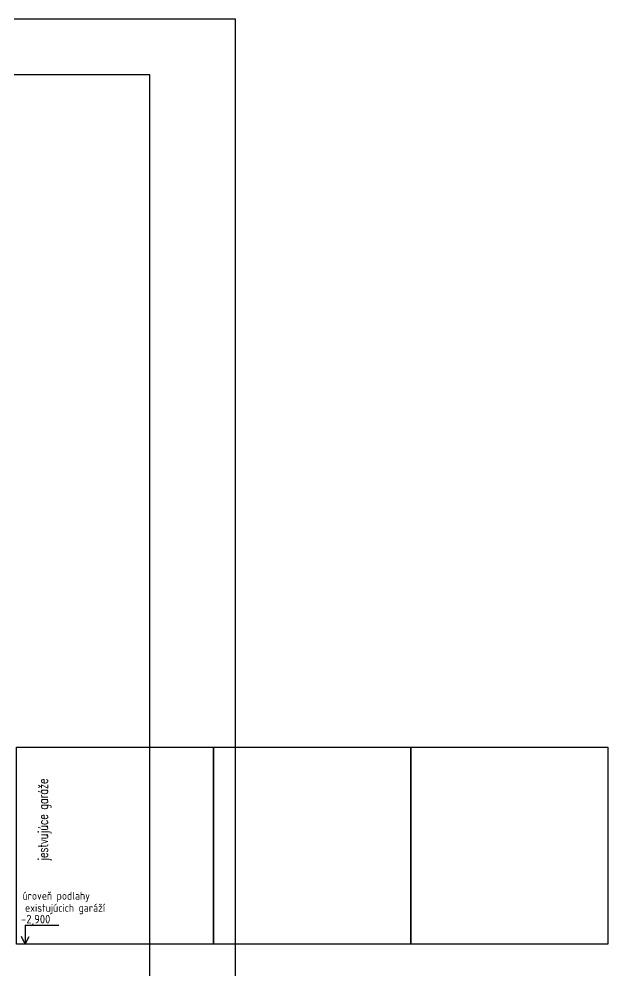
# Model space of a CAD drawing. Header units: millimetres. Extents: x 462666 to 1244237, y 2328025 to 3795663.
# Drawn here: x 1102009 to 1110971, y 2757233 to 2771708 of the extents above; entities that cross this region are included whole.
import ezdxf
from ezdxf.enums import TextEntityAlignment as Align

# ---------------------------------------------------------------- set-up
doc = ezdxf.new("R2010")
doc.units = ezdxf.units.MM
for name, color, linetype in [('DIM_100', 64, 'Continuous'), ('MUR-POH', 64, 'Continuous'), ('MUR_POH', 64, 'Continuous'), ('POP', 7, 'Continuous'), ('RAM_100', 160, 'Continuous'), ('ZAK_DIM', 7, 'Continuous')]:
    doc.layers.add(name, color=color, linetype=linetype)
doc.styles.add('ISOCP.SHX', font='ISOCP.shx', dxfattribs={"height": 150})
doc.styles.add('SIMPLEX', font='SIMPLEX.SHX', dxfattribs={"width": 0.7})

# ---------------------------------------------------------------- blocks, each defined once
blk = doc.blocks.new('Z_RAM_A_3_hp 1220')
at = {"layer": 'POP', "linetype": 'Continuous'}
blk.add_lwpolyline([(-288.5, -408), (-6.5, -408), (-6.5, -13), (-288.5, -13)], close=True, dxfattribs=at)
at = {"layer": 'RAM_100', "linetype": 'Continuous'}
for points in [[(-297, -420), (0, -420), (0, 0), (-297, 0)], [(-288.5, -13), (-288.5, -408), (-6.5, -408), (-6.5, -13)]]:
    blk.add_lwpolyline(points, close=True, dxfattribs=at)
blk = doc.blocks.new('KOTA_V_REZ')
for p, q in [((0, 293), (0, 0)), ((0, 293), (509, 293)), ((0, 0), (-57, 121)), ((0, 0), (57, 121))]:
    blk.add_line(p, q)
at = {"color": 7, "style": 'ISOCP.SHX'}
blk.add_attdef('±0.000', text='', height=120, dxfattribs=at).set_placement((210, 384), align=Align.MIDDLE_CENTER)

msp = doc.modelspace()

# ---------------------------------------------------------------- linework, layer by layer
at = {"layer": 'MUR-POH', "color": 1}
for points in [[(1101970.6, 2757638.2), (1101970.6, 2760638.2), (1104970.6, 2760638.2), (1104970.6, 2757638.2), (1101970.6, 2757638.2)], [(1104970.6, 2757638.2), (1104970.6, 2760638.2), (1107970.6, 2760638.2), (1107970.6, 2757638.2), (1104970.6, 2757638.2)], [(1107970.6, 2757638.2), (1107970.6, 2760638.2), (1110970.6, 2760638.2), (1110970.6, 2757638.2), (1107970.6, 2757638.2)]]:
    msp.add_lwpolyline(points, dxfattribs=at)
at = {"layer": 'ZAK_DIM'}
msp.add_line((1102463.1, 2757638.2), (1102103.7, 2757638.2), dxfattribs=at)

# ---------------------------------------------------------------- block references
at = {"layer": 'MUR_POH', "ltscale": 0.3, "xscale": 100, "yscale": 100, "zscale": 100, "rotation": 270.0000000000635}
msp.add_blockref('Z_RAM_A_3_hp 1220', (1105300.8, 2742008.4), dxfattribs=at)
at = {"layer": 'ZAK_DIM'}
ref = msp.add_blockref('KOTA_V_REZ', (1102103.7, 2757638.2), dxfattribs=at)
ref.add_attrib('±0.000', '-2,900', dxfattribs={"height": 130, "style": 'ISOCP.SHX'}).set_placement((1102263, 2758021.9), align=Align.MIDDLE_CENTER)

# ---------------------------------------------------------------- texts
at = {"color": 7, "style": 'ISOCP.SHX'}
for tag, p in [('úroveň podlahy', (1102575.5, 2758377.1)), ('existujúcich garáží', (1102709.7, 2758192.8))]:
    msp.add_attdef(tag, text='±X.XXX', height=120, dxfattribs=at).set_placement(p, align=Align.MIDDLE_CENTER)
at = {"layer": 'DIM_100', "color": 1, "insert": (1102398.6, 2759532.9), "char_height": 150, "attachment_point": 5, "rotation": 90, "style": 'SIMPLEX'}
msp.add_mtext('{jestvujúce garáže}', dxfattribs=at)

doc.saveas('drawing.dxf')
